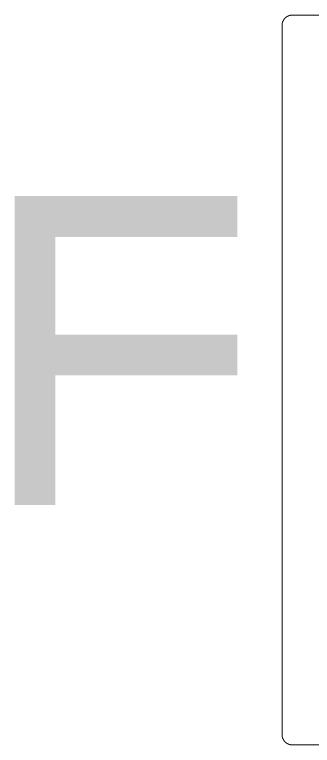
# Model space of a CAD drawing. Extents: x -74 to 86, y -67 to 30.
# Drawn here: x -74.2 to -37.1, y -67.1 to 24 of the extents above; entities that cross this region are included whole.
import ezdxf

# ---------------------------------------------------------------- set-up
doc = ezdxf.new("R2010")
doc.units = 0
doc.layers.add('BG_OUTLINE', color=3, linetype='CONTINUOUS')

msp = doc.modelspace()

# ---------------------------------------------------------------- linework, layer by layer
at = {"layer": 'BG_OUTLINE', "const_width": 0.127}
for points in [[(-40.896794, 22.658578, -0.414214), (-39.626794, 23.928578), (-33.050226, 23.928578), (-33.050226, 22.658578)], [(-33.050226, -65.801494), (-33.050226, -67.071494), (-39.626794, -67.071494, -0.414214), (-40.896794, -65.801494)]]:
    msp.add_lwpolyline(points, format="xyb", dxfattribs=at)
at = {"layer": 'BG_OUTLINE'}
for points, const_width in [([(-40.896794, -65.801494), (-40.896794, 22.658578)], 0.127), ([(-46.486826, -1.183894), (-71.683626, -1.183894), (-71.683626, -37.175694)], 5.08), ([(-46.486826, -18.455894), (-71.683626, -18.455894)], 5.08)]:
    msp.add_lwpolyline(points, dxfattribs=dict(at, const_width=const_width))

doc.saveas('drawing.dxf')
